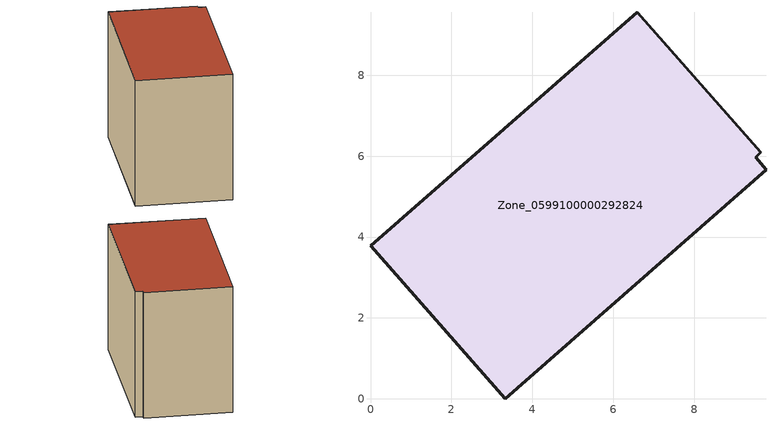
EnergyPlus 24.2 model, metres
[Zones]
Zone_0599100000292824
 floor ground (C_G): 9.65,6.1 9.53,5.97 9.78,5.67 3.33,0 0,3.79 6.59,9.56 z0
 wall outside (C_F): 9.65,6.1 6.59,9.56 0,3.79 3.33,0 9.78,5.67 9.53,5.97 9.65,6.1 z0:6.99
 roof outside (C_R): 9.53,5.97 9.65,6.1 6.59,9.56 0,3.79 3.33,0 9.78,5.67 z6.99
[BUILDING]
Pand.0599100000292824: North Axis=0; Terrain=City; Loads Convergence Tolerance Value=0.04; Temperature Convergence Tolerance Value=0.4; Solar Distribution=FullExterior; Maximum Number of Warmup Days=25; Minimum Number of Warmup Days=1
[Site:Location]
Rotterdam.The.Hague.AP_ZH_NLD Design_Conditions: Latitude=51.96; Longitude=4.45; Time Zone=1; Elevation=-4.5
[SITE:GROUNDTEMPERATURE:BUILDINGSURFACE]
18, 18, 18, 18, 18, 18, 18, 18, 18, 18, 18, 18
[MATERIAL] Thermal Absorptance=0.9; Solar Absorptance=0.7; Visible Absorptance=0.7
Name | Roughness | Thickness | Conductivity | Density | Specific Heat
G.TI.1946 | MediumSmooth | 0.15 | 1 | 540 | 1210
F.TI.1946 | Rough | 0.3 | 0.857143 | 1920 | 840
R.TI.1946 | MediumRough | 0.2 | 0.1 | 1500 | 1000
[CONSTRUCTION]
C_G: G.TI.1946
C_F: F.TI.1946
C_R: R.TI.1946
[ZONE]
Zone_0599100000292824: Type=1; Multiplier=1; Ceiling Height=Autocalculate; Volume=Autocalculate; Floor Area=autocalculate; Part of Total Floor Area=Yes
[ZONEINFILTRATION:DESIGNFLOWRATE]
Infil_Zone_0599100000292824: Zone or ZoneList or Space or SpaceList=Zone_0599100000292824; Schedule=AlwaysOn; Design Flow Rate Calculation Method=Flow/Area; Flow Rate per Floor Area=0.003; Constant Term Coefficient=1; Temperature Term Coefficient=0; Velocity Term Coefficient=0; Velocity Squared Term Coefficient=0
[HVACTEMPLATE:ZONE:IDEALLOADSAIRSYSTEM]
Zone_0599100000292824: Maximum Heating Supply Air Temperature=50; Minimum Cooling Supply Air Temperature=13; Maximum Heating Supply Air Humidity Ratio=0.0156; Minimum Cooling Supply Air Humidity Ratio=0.0077; Heating Limit=NoLimit; Cooling Limit=NoLimit; Dehumidification Control Type=ConstantSensibleHeatRatio; Cooling Sensible Heat Ratio=0.7; Dehumidification Setpoint=60; Humidification Control Type=None; Humidification Setpoint=30; Outdoor Air Method=None; Outdoor Air Flow Rate per Person=0.00944; Outdoor Air Flow Rate per Zone Floor Area=0; Outdoor Air Flow Rate per Zone=0; Demand Controlled Ventilation Type=None; Outdoor Air Economizer Type=NoEconomizer; Heat Recovery Type=None; Sensible Heat Recovery Effectiveness=0.7; Latent Heat Recovery Effectiveness=0.65
[ZONECONTROL:THERMOSTAT]
ThermostatControl_Zone_0599100000292824: Zone or ZoneList=Zone_0599100000292824; Control Type Schedule=DualSetpointControlType; Control 1=Thermostat_Zone_0599100000292824; Temperature Difference Between Cutout And Setpoint=0
[THERMOSTATSETPOINT:DUALSETPOINT]
Thermostat_Zone_0599100000292824: Heating Setpoint Temperature Schedule=HeatingSetpoint_Zone_0599100000292824; Cooling Setpoint Temperature Schedule=CoolingSetpoint_Zone_0599100000292824
[SCHEDULE:COMPACT]
HeatingSetpoint_Zone_0599100000292824: Through: 12/31, For: AllDays, Until: 24:00, 21
CoolingSetpoint_Zone_0599100000292824: Through: 12/31, For: AllDays, Until: 24:00, 24
DualSetpointControlType: Through: 12/31, For: AllDays, Until: 24:00, 4
AlwaysOn: Through: 12/31, For: AllDays, Until: 24:00, 1
